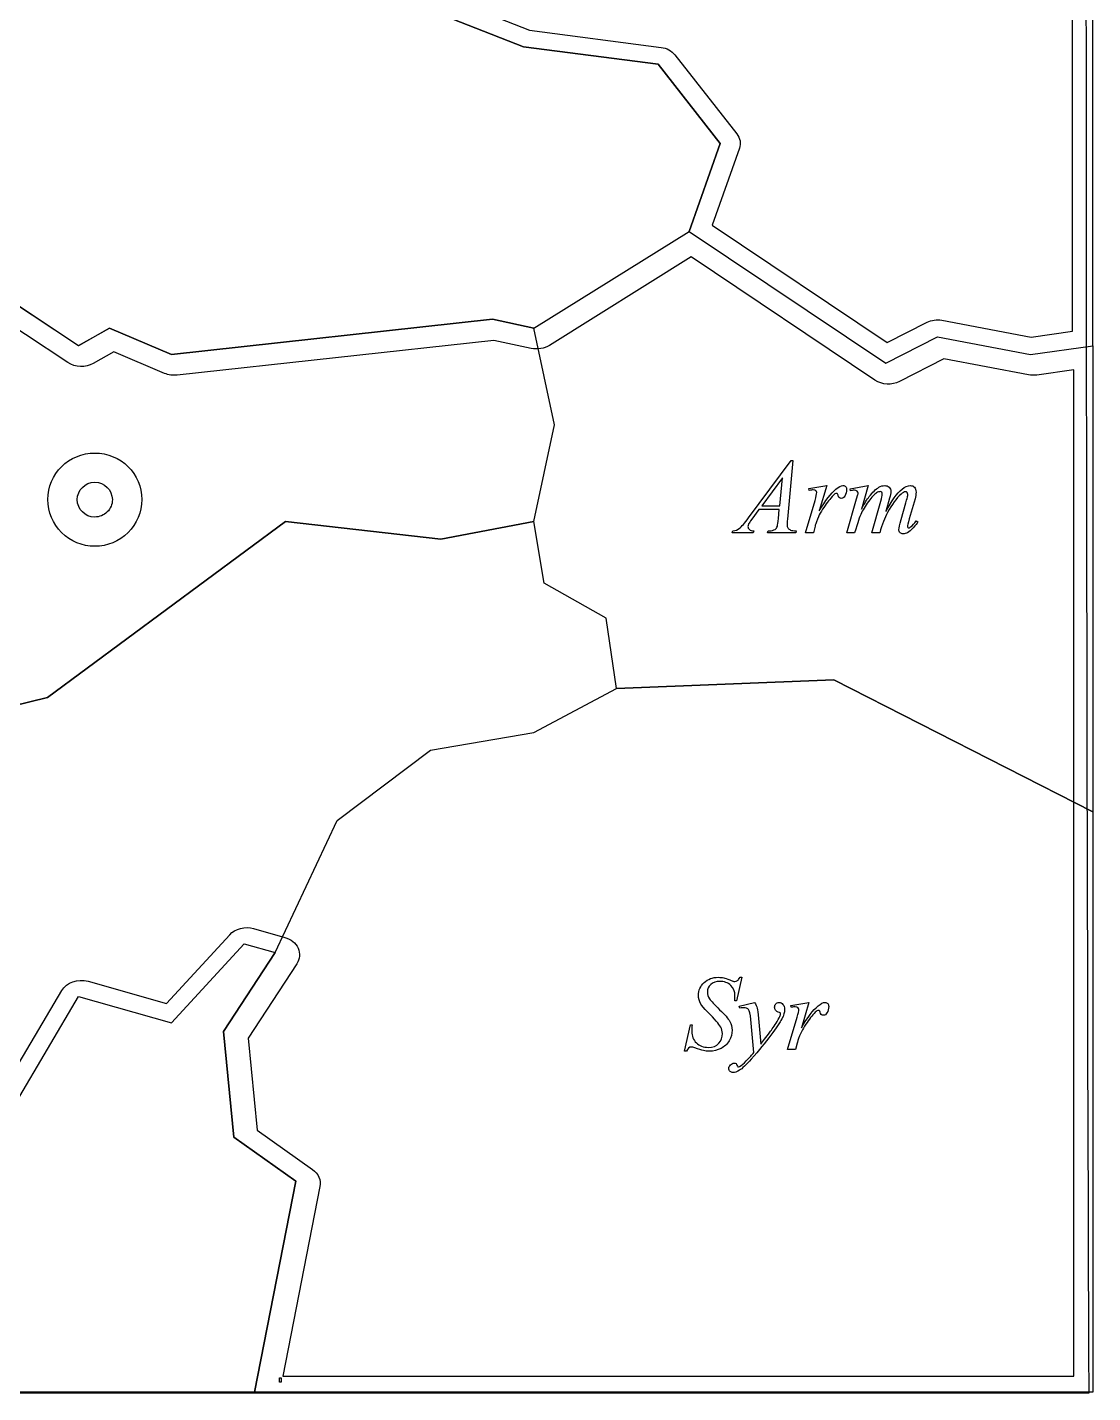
# Model space of a CAD drawing. Extents: x 1 to 639, y -1 to 499.
# Drawn here: x 531.5 to 639, y 0.2 to 138.1 of the extents above; entities that cross this region are included whole.
import ezdxf

# ---------------------------------------------------------------- set-up
doc = ezdxf.new("R2010")
doc.units = 0
for name, color, linetype in [('Background', 7, 'CONTINUOUS'), ('Centers', 7, 'CONTINUOUS'), ('Label_Land', 7, 'CONTINUOUS'), ('Land', 7, 'CONTINUOUS'), ('Nations', 7, 'CONTINUOUS'), ('Seas', 7, 'CONTINUOUS')]:
    doc.layers.add(name, color=color, linetype=linetype)

msp = doc.modelspace()

# ---------------------------------------------------------------- linework, layer by layer
at = {"layer": 'Background', "color": 1}
msp.add_lwpolyline([(1.344743, 497.531739), (1.344743, 0.221553), (638.64735, 0.221553)], dxfattribs=at)
msp.add_open_spline([(638.64735, 0.221553), (638.019626, 175.141915), (638.64735, 331.790628), (638.64735, 497.531739)], degree=3, dxfattribs=at)
at = {"layer": 'Centers', "color": 1}
for points in [[(540.047616, 90.407827)], [(543.019335, 90.407827)]]:
    msp.add_lwpolyline(points, close=True, dxfattribs=at)
for points in [[(533.536886, 90.407827), (533.536897, 93.008399), (535.659615, 95.116571), (538.278111, 95.116561)], [(538.278111, 95.116561), (540.896606, 95.116571), (543.019325, 93.008399), (543.019335, 90.407827)], [(536.508631, 90.407827), (536.508639, 91.378395), (537.300854, 92.165197), (538.278111, 92.165215)], [(538.278111, 92.165215), (539.255378, 92.165211), (540.047609, 91.378405), (540.047616, 90.407827)], [(534.925557, 87.078225), (534.036404, 87.96129), (533.536884, 89.158984), (533.536886, 90.407827)], [(538.278111, 88.650413), (537.300843, 88.650432), (536.508624, 89.43725), (536.508631, 90.407827)], [(540.047616, 90.407827), (540.04762, 89.941735), (539.861192, 89.494731), (539.529345, 89.165151)], [(543.019335, 90.407827), (543.019337, 89.158984), (542.519817, 87.96129), (541.630664, 87.078225)], [(539.529345, 89.165151), (539.197498, 88.835572), (538.747416, 88.650415), (538.278111, 88.650413)], [(538.278111, 85.699067), (537.02066, 85.699062), (535.81471, 86.195161), (534.925557, 87.078225)], [(541.630664, 87.078225), (540.741511, 86.195161), (539.535561, 85.699062), (538.278111, 85.699067)]]:
    msp.add_open_spline(points, degree=3, dxfattribs=at)
at = {"layer": 'Label_Land', "color": 7}
for points in [[(604.271491, 88.566235), (608.562778, 94.364591), (608.748213, 94.364591)], [(608.748213, 94.364591), (608.20252, 88.429449)], [(610.353487, 91.533806), (612.181256, 91.828459), (611.418357, 89.271313)], [(610.390547, 91.339133), (610.353487, 91.533806)], [(614.581199, 91.302294), (614.533526, 91.496966), (616.361296, 91.828459)], [(616.361296, 91.828459), (615.672585, 89.455446)], [(610.989236, 87.729625), (610.819703, 87.066674), (610.009097, 87.066674), (610.989236, 90.33415)], [(614.97855, 87.066674), (614.19446, 87.066674), (615.174565, 90.476223), (615.301714, 90.918201)], [(617.521579, 87.066674), (616.721553, 87.066674), (617.627504, 90.249963)], [(618.517552, 90.555156), (618.141392, 89.21868)], [(619.672478, 88.392609), (620.154596, 90.081591)], [(621.087028, 90.502523), (620.504275, 88.455749)], [(607.29657, 88.508349), (607.381336, 89.413353), (605.325748, 89.413353), (604.594654, 88.429449)], [(621.198275, 88.261077), (621.373132, 88.150557)], [(604.81186, 87.261346), (604.753575, 87.066674), (602.629123, 87.066674), (602.687408, 87.261346)], [(609.092568, 87.261346), (609.034283, 87.066674), (606.205218, 87.066674), (606.263503, 87.261346), (606.38533, 87.261346)], [(603.413213, 42.168989), (603.61455, 42.168989), (603.063568, 39.801229), (602.883422, 39.801229)], [(603.386833, 39.059311), (603.339161, 39.253984), (604.891337, 39.63289)], [(608.541586, 39.338238), (610.369355, 39.63289), (609.606457, 37.075745)], [(608.57868, 39.143565), (608.541586, 39.338238)], [(597.808045, 34.707986), (598.40141, 37.354604), (598.581522, 37.354604)], [(604.801383, 34.571233), (604.5047, 37.907103)], [(605.278076, 38.017555), (605.511184, 35.428823)], [(609.177335, 35.534056), (609.007802, 34.871105), (608.197231, 34.871105), (609.177335, 38.138582)], [(598.009179, 34.707952), (597.808045, 34.707986)]]:
    msp.add_lwpolyline(points, dxfattribs=at)
msp.add_lwpolyline([(607.69921, 92.612436), (605.617142, 89.797478), (607.423719, 89.797478)], close=True, dxfattribs=at)
for points in [[(610.798511, 91.38648), (610.724323, 91.38648), (610.588335, 91.370698), (610.390547, 91.339133)], [(611.079292, 91.302294), (611.008653, 91.358418), (610.915059, 91.38648), (610.798511, 91.38648)], [(610.989236, 90.33415), (611.102258, 90.712989), (611.158769, 90.983092), (611.158769, 91.144461)], [(611.158769, 91.144461), (611.158769, 91.207589), (611.132276, 91.2602), (611.079292, 91.302294)], [(611.418357, 89.271313), (612.036452, 90.320119), (612.598025, 91.053236), (613.103075, 91.470666)], [(613.16665, 91.023434), (613.106612, 91.023434), (613.050101, 91.009403), (612.997117, 90.981341)], [(613.103075, 91.470666), (613.389179, 91.709194), (613.622286, 91.828459), (613.802398, 91.828459)], [(613.267318, 90.981341), (613.239063, 91.009403), (613.205507, 91.023434), (613.16665, 91.023434)], [(613.802398, 91.828459), (613.918969, 91.828459), (614.0108, 91.793381), (614.077889, 91.723226)], [(614.178558, 91.428573), (614.178558, 91.197072), (614.118521, 90.976088), (613.998446, 90.765622)], [(614.077889, 91.723226), (614.145002, 91.656572), (614.178558, 91.558355), (614.178558, 91.428573)], [(614.962648, 91.365433), (614.916739, 91.365433), (614.789589, 91.344387), (614.581199, 91.302294)], [(615.23285, 91.27074), (615.162211, 91.333869), (615.072144, 91.365433), (614.962648, 91.365433)], [(615.338808, 91.065528), (615.338808, 91.142687), (615.303489, 91.211092), (615.23285, 91.27074)], [(615.301714, 90.918201), (615.326443, 90.984855), (615.338808, 91.033963), (615.338808, 91.065528)], [(617.203671, 91.091828), (616.991755, 90.955019), (616.718027, 90.662118), (616.382487, 90.213124)], [(616.456675, 90.712989), (616.792192, 91.147952), (617.118893, 91.463651), (617.436779, 91.660086)], [(617.574508, 91.218107), (617.457959, 91.218107), (617.334347, 91.176014), (617.203671, 91.091828)], [(617.436779, 91.660086), (617.623966, 91.772334), (617.819991, 91.828459), (618.024855, 91.828459)], [(617.717559, 91.149714), (617.678703, 91.195309), (617.631019, 91.218107), (617.574508, 91.218107)], [(617.775845, 90.939248), (617.775845, 91.033963), (617.756416, 91.104119), (617.717559, 91.149714)], [(618.024855, 91.828459), (618.201441, 91.828459), (618.348007, 91.772334), (618.464556, 91.660086)], [(618.141392, 89.21868), (618.717103, 90.288543), (619.262785, 91.039205), (619.778437, 91.470666)], [(618.464556, 91.660086), (618.581127, 91.547837), (618.639412, 91.404024), (618.639412, 91.228647)], [(618.639412, 91.228647), (618.639412, 91.05675), (618.598792, 90.832253), (618.517552, 90.555156)], [(620.144051, 91.202314), (619.995699, 91.202314), (619.838519, 91.126905), (619.672512, 90.976088)], [(619.778437, 91.470666), (620.06454, 91.709194), (620.347095, 91.828459), (620.626102, 91.828459)], [(620.287069, 91.128667), (620.244686, 91.177765), (620.197013, 91.202314), (620.144051, 91.202314)], [(620.345355, 90.923455), (620.345355, 91.011143), (620.325926, 91.079548), (620.287069, 91.128667)], [(620.626102, 91.828459), (620.788582, 91.828459), (620.921032, 91.772334), (621.023453, 91.660086)], [(621.023453, 91.660086), (621.129422, 91.551339), (621.182407, 91.381215), (621.182407, 91.149714)], [(621.182407, 91.149714), (621.182407, 90.946252), (621.150614, 90.730522), (621.087028, 90.502523)], [(612.578607, 90.570916), (612.285451, 90.227166), (611.967577, 89.781685), (611.624984, 89.234473)], [(612.997117, 90.981341), (612.905298, 90.932221), (612.765794, 90.795413), (612.578607, 90.570916)], [(613.314991, 90.849808), (613.307984, 90.916439), (613.292093, 90.960283), (613.267318, 90.981341)], [(613.420949, 90.607756), (613.364438, 90.660378), (613.329119, 90.741062), (613.314991, 90.849808)], [(613.632865, 90.528823), (613.551648, 90.528823), (613.481009, 90.555134), (613.420949, 90.607756)], [(613.998446, 90.765622), (613.91368, 90.607756), (613.791819, 90.528823), (613.632865, 90.528823)], [(616.382487, 90.213124), (616.050496, 89.764129), (615.792671, 89.334431), (615.60901, 88.924028)], [(615.672585, 89.455446), (615.979846, 90.013186), (616.24121, 90.432367), (616.456675, 90.712989)], [(617.627504, 90.249963), (617.726398, 90.593736), (617.775845, 90.823497), (617.775845, 90.939248)], [(619.672512, 90.976088), (619.185116, 90.530596), (618.729502, 89.906214), (618.305669, 89.102941)], [(620.154596, 90.081591), (620.264092, 90.470958), (620.322366, 90.686689), (620.329419, 90.728782)], [(620.329419, 90.728782), (620.340043, 90.795435), (620.345355, 90.860326), (620.345355, 90.923455)], [(603.376119, 87.519159), (603.577456, 87.684029), (603.875914, 88.033055), (604.271491, 88.566235)], [(604.594654, 88.429449), (604.428648, 88.208455), (604.324453, 88.048848), (604.282069, 87.950631)], [(607.185322, 87.740165), (607.224179, 87.848911), (607.261261, 88.104973), (607.29657, 88.508349)], [(608.20252, 88.429449), (608.174264, 88.15233), (608.160137, 87.969926), (608.160137, 87.882238)], [(611.243535, 88.450496), (611.095182, 88.050599), (611.010416, 87.810309), (610.989236, 87.729625)], [(611.624984, 89.234473), (611.476632, 89.00295), (611.349482, 88.741624), (611.243535, 88.450496)], [(615.60901, 88.924028), (615.520694, 88.731095), (615.310541, 88.111977), (614.97855, 87.066674)], [(618.305669, 89.102941), (618.026641, 88.573262), (617.765277, 87.894507), (617.521579, 87.066674)], [(619.455273, 87.377119), (619.455273, 87.545492), (619.527675, 87.883989), (619.672478, 88.392609)], [(620.504275, 88.455749), (620.377125, 88.010257), (620.31355, 87.762963), (620.31355, 87.713865)], [(620.631425, 87.650725), (620.83274, 87.805067), (621.02169, 88.008517), (621.198275, 88.261077)], [(602.687408, 87.261346), (602.94876, 87.271898), (603.17833, 87.357835), (603.376119, 87.519159)], [(604.282069, 87.950631), (604.239686, 87.855916), (604.218495, 87.766465), (604.218495, 87.682278)], [(604.218495, 87.682278), (604.218495, 87.57003), (604.264415, 87.473563), (604.356257, 87.392879)], [(604.356257, 87.392879), (604.448076, 87.312217), (604.599944, 87.268373), (604.81186, 87.261346)], [(606.38533, 87.261346), (606.614923, 87.261346), (606.802121, 87.310455), (606.946925, 87.408672)], [(606.946925, 87.408672), (607.049345, 87.475326), (607.128811, 87.585823), (607.185322, 87.740165)], [(608.160137, 87.882238), (608.160137, 87.741927), (608.186629, 87.634932), (608.239614, 87.561252)], [(608.239614, 87.561252), (608.306726, 87.459532), (608.396793, 87.384124), (608.509815, 87.335026)], [(608.509815, 87.335026), (608.626364, 87.285906), (608.820615, 87.261346), (609.092568, 87.261346)], [(619.577133, 87.066674), (619.495893, 87.15086), (619.455273, 87.254342), (619.455273, 87.377119)], [(619.889718, 86.940394), (619.766095, 86.940394), (619.6619, 86.982487), (619.577133, 87.066674)], [(620.329419, 87.071927), (620.170487, 86.984238), (620.02392, 86.940394), (619.889718, 86.940394)], [(620.31355, 87.713865), (620.31355, 87.664745), (620.329441, 87.622652), (620.361223, 87.587585)], [(620.901593, 87.571792), (620.679098, 87.326237), (620.488373, 87.159615), (620.329419, 87.071927)], [(620.361223, 87.587585), (620.382471, 87.563025), (620.410727, 87.550745), (620.44599, 87.550745)], [(620.44599, 87.550745), (620.481298, 87.550745), (620.543109, 87.584072), (620.631425, 87.650725)], [(621.373132, 88.150557), (621.284816, 88.010246), (621.127637, 87.817324), (620.901593, 87.571792)], [(599.22256, 40.359015), (599.22256, 40.857106), (599.409759, 41.283292), (599.784155, 41.63757)], [(599.784155, 41.63757), (600.15853, 41.991872), (600.638873, 42.169022), (601.225186, 42.169022)], [(600.467407, 41.437611), (600.237837, 41.223643), (600.123052, 40.976348), (600.123052, 40.695727)], [(601.362745, 41.758563), (600.995424, 41.758563), (600.696978, 41.651579), (600.467407, 41.437611)], [(601.225186, 42.169022), (601.422974, 42.169022), (601.610162, 42.149727), (601.786747, 42.111136)], [(602.480612, 41.353425), (602.198057, 41.623517), (601.825435, 41.758563), (601.362745, 41.758563)], [(601.786747, 42.111136), (601.896243, 42.090033), (602.095806, 42.019878), (602.385436, 41.90067)], [(602.385436, 41.90067), (602.590277, 41.819986), (602.703299, 41.776141), (602.724502, 41.769137)], [(602.724502, 41.769137), (602.773938, 41.758586), (602.828674, 41.75331), (602.888712, 41.75331)], [(602.888712, 41.75331), (602.991155, 41.75331), (603.079459, 41.779621), (603.153624, 41.832243)], [(603.153624, 41.832243), (603.227789, 41.884843), (603.314319, 41.997091), (603.413213, 42.168989)], [(599.466281, 39.464517), (599.303801, 39.748641), (599.22256, 40.046807), (599.22256, 40.359015)], [(600.123052, 40.695727), (600.123052, 40.450172), (600.195454, 40.215146), (600.340258, 39.990649)], [(600.340258, 39.990649), (600.48861, 39.769654), (600.825913, 39.406597), (601.352166, 38.901479)], [(602.904444, 40.311601), (602.904444, 40.736058), (602.763167, 41.083332), (602.480612, 41.353425)], [(602.883422, 39.801229), (602.897437, 40.011695), (602.904444, 40.181819), (602.904444, 40.311601)], [(600.139124, 38.68054), (599.789456, 39.031317), (599.565175, 39.292642), (599.466281, 39.464517)], [(601.468873, 37.144138), (601.302889, 37.435288), (600.859639, 37.947422), (600.139124, 38.68054)], [(601.352166, 38.901479), (601.881946, 38.399885), (602.224538, 38.007015), (602.379943, 37.722869)], [(603.784185, 39.090966), (603.709997, 39.090966), (603.577547, 39.080414), (603.386833, 39.059311)], [(604.282171, 38.912086), (604.183277, 39.031339), (604.017281, 39.090966), (603.784185, 39.090966)], [(604.5047, 37.907103), (604.455242, 38.457816), (604.381065, 38.792811), (604.282171, 38.912086)], [(604.891337, 39.63289), (605.011412, 39.429451), (605.094415, 39.23828), (605.140347, 39.059379)], [(605.140347, 39.059379), (605.186257, 38.883979), (605.232166, 38.536705), (605.278076, 38.017555)], [(606.909933, 39.154072), (606.909933, 39.297907), (606.952316, 39.413669), (607.037082, 39.501357)], [(607.010601, 38.84366), (606.943489, 38.93485), (606.909933, 39.038321), (606.909933, 39.154072)], [(607.27019, 38.659493), (607.16777, 38.69456), (607.08124, 38.755949), (607.010601, 38.84366)], [(607.037082, 39.501357), (607.121849, 39.589046), (607.227807, 39.63289), (607.354957, 39.63289)], [(607.466204, 38.575307), (607.441498, 38.599867), (607.37616, 38.627929), (607.27019, 38.659493)], [(607.354957, 39.63289), (607.510362, 39.63289), (607.642812, 39.567999), (607.752308, 39.438218)], [(607.916552, 38.912053), (607.916552, 38.634933), (607.821184, 38.317483), (607.630448, 37.959702)], [(607.752308, 39.438218), (607.861804, 39.311938), (607.916552, 39.13655), (607.916552, 38.912053)], [(608.98661, 39.190912), (608.912445, 39.190912), (608.776468, 39.175129), (608.57868, 39.143565)], [(609.267391, 39.106725), (609.196752, 39.162849), (609.103158, 39.190912), (608.98661, 39.190912)], [(609.177335, 38.138582), (609.290357, 38.51742), (609.346868, 38.787524), (609.346868, 38.948893)], [(609.346868, 38.948893), (609.346868, 39.012021), (609.320375, 39.064632), (609.267391, 39.106725)], [(609.606457, 37.075745), (610.224551, 38.124551), (610.786135, 38.857668), (611.291208, 39.275098)], [(611.18525, 38.785773), (611.093408, 38.736653), (610.953894, 38.599845), (610.766707, 38.375347)], [(611.354783, 38.827866), (611.294745, 38.827866), (611.238234, 38.813835), (611.18525, 38.785773)], [(611.291208, 39.275098), (611.577289, 39.513626), (611.810397, 39.63289), (611.990531, 39.63289)], [(611.455451, 38.785773), (611.427196, 38.813835), (611.39364, 38.827866), (611.354783, 38.827866)], [(611.503124, 38.65424), (611.496117, 38.720871), (611.480226, 38.764715), (611.455451, 38.785773)], [(611.609082, 38.412187), (611.552571, 38.46481), (611.517252, 38.545494), (611.503124, 38.65424)], [(611.990531, 39.63289), (612.10708, 39.63289), (612.19891, 39.597813), (612.266022, 39.527657)], [(612.366691, 39.233005), (612.366691, 39.001503), (612.306643, 38.78052), (612.186545, 38.570054)], [(612.266022, 39.527657), (612.333135, 39.461004), (612.366691, 39.362787), (612.366691, 39.233005)], [(598.581522, 37.354604), (598.556793, 37.098543), (598.544428, 36.886326), (598.544428, 36.717953)], [(602.379943, 37.722869), (602.535348, 37.442248), (602.613051, 37.142342), (602.613051, 36.823152)], [(606.433036, 36.62848), (606.627276, 36.89507), (606.867448, 37.258127), (607.153551, 37.71765)], [(607.630448, 37.959702), (607.439734, 37.605401), (607.072413, 37.059941), (606.528483, 36.323321)], [(607.153551, 37.71765), (607.326611, 37.998271), (607.432569, 38.194706), (607.471426, 38.306954)], [(607.503298, 38.48058), (607.503298, 38.519171), (607.490933, 38.550747), (607.466204, 38.575307)], [(607.471426, 38.306954), (607.492674, 38.363079), (607.503298, 38.420954), (607.503298, 38.48058)], [(610.766707, 38.375347), (610.47355, 38.031598), (610.155676, 37.586117), (609.813083, 37.038905)], [(611.820998, 38.333254), (611.739758, 38.333254), (611.669119, 38.359565), (611.609082, 38.412187)], [(612.186545, 38.570054), (612.101779, 38.412187), (611.97993, 38.333254), (611.820998, 38.333254)], [(598.544428, 36.717953), (598.544428, 36.237372), (598.698071, 35.846253), (599.005355, 35.544597)], [(601.272859, 35.51301), (601.51303, 35.797156), (601.633116, 36.123384), (601.633116, 36.491694)], [(601.633116, 36.491694), (601.633116, 36.730222), (601.578368, 36.947703), (601.468873, 37.144138)], [(602.613051, 36.823152), (602.613051, 36.461847), (602.515931, 36.11107), (602.321692, 35.770822)], [(606.528483, 36.323321), (605.984576, 35.586679), (605.325873, 34.783394), (604.552373, 33.913468)], [(605.511184, 35.428823), (605.7231, 35.681383), (606.030384, 36.081268), (606.433036, 36.62848)], [(609.431634, 36.254928), (609.283304, 35.855031), (609.198538, 35.614741), (609.177335, 35.534056)], [(609.813083, 37.038905), (609.664753, 36.807381), (609.537604, 36.546056), (609.431634, 36.254928)], [(598.496586, 35.128884), (598.288196, 35.128884), (598.125727, 34.988573), (598.009179, 34.707952)], [(598.840942, 35.049951), (598.703213, 35.102573), (598.588428, 35.128884), (598.496586, 35.128884)], [(599.720411, 34.765839), (599.53675, 34.80443), (599.243594, 34.899134), (598.840942, 35.049951)], [(599.005355, 35.544597), (599.316165, 35.242917), (599.720569, 35.092078), (600.218567, 35.092078)], [(600.313777, 34.707952), (600.10186, 34.707952), (599.904072, 34.727248), (599.720411, 34.765839)], [(600.218567, 35.092078), (600.681256, 35.092078), (601.032687, 35.232388), (601.272859, 35.51301)], [(601.495218, 34.986811), (601.134949, 34.800905), (600.741135, 34.707952), (600.313777, 34.707952)], [(602.321692, 35.770822), (602.130956, 35.434077), (601.855464, 35.17274), (601.495218, 34.986811)], [(604.049063, 33.729369), (604.388129, 34.073119), (604.638902, 34.353741), (604.801383, 34.571233)], [(602.290158, 32.955865), (602.290158, 33.092673), (602.348433, 33.217202), (602.464981, 33.32945)], [(602.464981, 33.32945), (602.578003, 33.441699), (602.701626, 33.497823), (602.835851, 33.497823)], [(602.835851, 33.497823), (602.90649, 33.497823), (602.964764, 33.48203), (603.010674, 33.450443)], [(603.010674, 33.450443), (603.038929, 33.432932), (603.070722, 33.383824), (603.106053, 33.303117)], [(603.106053, 33.303117), (603.137835, 33.21893), (603.167853, 33.162806), (603.196109, 33.134744)], [(603.196109, 33.134744), (603.21374, 33.117233), (603.234932, 33.108478), (603.259684, 33.108478)], [(603.259684, 33.108478), (603.280932, 33.108478), (603.318014, 33.126022), (603.370931, 33.161111)], [(604.552373, 33.913468), (604.019045, 33.313657), (603.623468, 32.93658), (603.365642, 32.782239)], [(603.370931, 33.161111), (603.565193, 33.280364), (603.791237, 33.469783), (604.049063, 33.729369)], [(602.417308, 32.671719), (602.332542, 32.752403), (602.290158, 32.847118), (602.290158, 32.955865)], [(602.703412, 32.545439), (602.593916, 32.545439), (602.498548, 32.587532), (602.417308, 32.671719)], [(603.365642, 32.782239), (603.107816, 32.624372), (602.887073, 32.545439), (602.703412, 32.545439)]]:
    msp.add_open_spline(points, degree=3, dxfattribs=at)
at = {"layer": 'Land', "color": 5}
for points in [[(554.393005, 146.808887), (581.556622, 136.151879), (595.138577, 134.375705), (601.407134, 126.382938), (598.272776, 117.502072), (618.123103, 104.180784), (623.347086, 106.845031), (632.749844, 105.068884), (639.018322, 105.956984), (639.018322, 203.64638)], [(530.363507, 29.581582), (536.632065, 40.238622), (546.034954, 37.57427), (553.348192, 45.567116), (556.482471, 44.679043), (562.751029, 58.00033), (572.153918, 65.105023), (582.601435, 66.881197), (590.959538, 71.321617), (589.914699, 78.42631), (583.646142, 81.978683), (582.601435, 88.195277), (573.198545, 86.419077), (557.527151, 88.195277), (533.497812, 70.433517), (526.184574, 68.65737)]]:
    msp.add_lwpolyline(points, dxfattribs=at)
for points in [[(589.914699, 78.42631), (583.646142, 81.978683), (582.601435, 88.195277), (584.691033, 97.964191), (582.601435, 107.733131), (598.272776, 117.502072), (618.123103, 104.180784), (623.347086, 106.845031), (632.749844, 105.068884), (639.018322, 105.956984), (639.018322, 58.888403), (612.899411, 72.209717), (590.959538, 71.321617)], [(546.034954, 105.068884), (539.76637, 107.733131), (536.632065, 105.956984), (527.229254, 112.173578), (505.289355, 107.733131), (493.797105, 99.740391), (487.528468, 90.859497), (491.70748, 87.307177), (491.70748, 71.321617), (489.617908, 60.664603), (496.931278, 60.664603), (514.692086, 70.433517), (526.184574, 68.65737), (533.497812, 70.433517), (557.527151, 88.195277), (573.198545, 86.419077), (582.601435, 88.195277), (584.691033, 97.964191), (582.601435, 107.733131), (578.422396, 108.621231)], [(639.018322, 58.888403), (639.018322, 0.274788), (554.393005, 0.274788), (558.572043, 21.588762), (552.303538, 26.029288), (551.25862, 36.686329), (556.482471, 44.679043), (562.751029, 58.00033), (572.153918, 65.105023), (582.601435, 66.881197), (590.959538, 71.321617), (612.899411, 72.209717)]]:
    msp.add_lwpolyline(points, close=True, dxfattribs=at)
at = {"layer": 'Nations', "color": 5}
for points in [[(623.787035, 108.529024), (632.804903, 106.825267), (636.989683, 107.418621), (636.989683, 203.646991), (636.989683, 392.8093), (636.989683, 494.990288), (568.123152, 494.990288)], [(555.243666, 148.37568), (582.147992, 137.819758), (595.44671, 136.081103)], [(596.826565, 135.33257), (603.094461, 127.339169)], [(603.349519, 125.887083), (600.611533, 118.129716), (618.280874, 106.272367), (622.30357, 108.324184)], [(598.495873, 114.921512), (584.168535, 105.990348)], [(617.038312, 102.477927), (598.495873, 114.921512)], [(535.558121, 104.246216), (526.985467, 109.914038), (506.557608, 105.780005), (495.75047, 98.263329), (489.678074, 89.660062)], [(582.341429, 105.685416), (578.564001, 106.488162), (546.585684, 102.980556)], [(545.325792, 103.16243), (540.195603, 105.34376), (538.11889, 104.166285)], [(561.005944, 21.041604), (557.251244, 1.895307), (637.100941, 1.895307), (637.100941, 58.646283), (637.100941, 103.517871), (633.381933, 102.990663)], [(632.54667, 103.009713), (623.997776, 104.625284), (619.522404, 102.342884)], [(554.313365, 47.092914), (557.447882, 46.204735)], [(537.597026, 41.764897), (545.528939, 39.517422), (551.891953, 46.470191)], [(558.669939, 43.533847), (553.7688, 36.036459), (554.682882, 26.720459), (560.24749, 22.777508)], [(500.66243, 36.123692), (510.803957, 29.226035), (516.059478, 27.737173), (529.108642, 30.905027), (534.945479, 40.830839)]]:
    msp.add_lwpolyline(points, dxfattribs=at)
for points in [[(595.44671, 136.081103), (596.00991, 136.007369), (596.510675, 135.735718), (596.826565, 135.33257)], [(603.094461, 127.339169), (603.429695, 126.9116), (603.523203, 126.379242), (603.349519, 125.887083)], [(622.30357, 108.324184), (622.748983, 108.551359), (623.279931, 108.624674), (623.787035, 108.529024)], [(584.168535, 105.990348), (583.643149, 105.662801), (582.973506, 105.551042), (582.341429, 105.685416)], [(538.11889, 104.166285), (537.334071, 103.721529), (536.302453, 103.753729), (535.558121, 104.246216)], [(546.585684, 102.980556), (546.153789, 102.933395), (545.715158, 102.996715), (545.325792, 103.16243)], [(619.522404, 102.342884), (618.741791, 101.944805), (617.75291, 101.998564), (617.038312, 102.477927)], [(633.381933, 102.990663), (633.104653, 102.951401), (632.821075, 102.957869), (632.54667, 103.009713)], [(551.891953, 46.470191), (552.46229, 47.092976), (553.432538, 47.342498), (554.313365, 47.092914)], [(557.447882, 46.204735), (558.066078, 46.029518), (558.560416, 45.629448), (558.796629, 45.113187)], [(558.796629, 45.113187), (559.032843, 44.596926), (558.986409, 44.018073), (558.669939, 43.533847)], [(534.945479, 40.830839), (535.432891, 41.659551), (536.562889, 42.057614), (537.597026, 41.764897)], [(560.24749, 22.777508), (560.844834, 22.35431), (561.133489, 21.693654), (561.005944, 21.041604)]]:
    msp.add_open_spline(points, degree=3, dxfattribs=at)
at = {"layer": 'Seas', "color": 2}
msp.add_lwpolyline([(431.111978, 68.657555), (435.738638, 74.379616), (446.782393, 74.873752), (470.812658, 84.642533), (461.409081, 85.530686), (464.543598, 88.195171), (487.528045, 90.859603), (493.797052, 99.740258), (505.289117, 107.732708), (527.229651, 112.173499), (536.632091, 105.957355), (539.766687, 107.732708), (546.034663, 105.069175), (578.422502, 108.620861), (582.601911, 107.732708), (598.272221, 117.502389), (601.406923, 126.383044), (595.138894, 134.375547), (581.556913, 136.151826), (554.393375, 146.808787)], dxfattribs=at)
for points in [[(435.290514, 6.491381), (437.380006, 9.155628), (457.230413, 26.029288), (463.498971, 29.581582), (469.767528, 27.805356), (476.036059, 22.476889), (487.528548, 25.141188), (489.617908, 34.021976), (499.020824, 34.910102), (509.468341, 27.805356), (515.736925, 26.029288), (530.363507, 29.581582), (536.631985, 40.238622), (546.034954, 37.57427), (553.348192, 45.567116), (556.482471, 44.679043), (551.258646, 36.686329), (552.303538, 26.029288), (558.572043, 21.588762), (554.393005, 0.274788), (420.663905, 0.274788), (420.663905, 4.715181)], [(556.919351, 1.712824), (557.081302, 1.712824), (557.081302, 1.287109), (556.919351, 1.287109)]]:
    msp.add_lwpolyline(points, close=True, dxfattribs=at)

doc.saveas('drawing.dxf')
